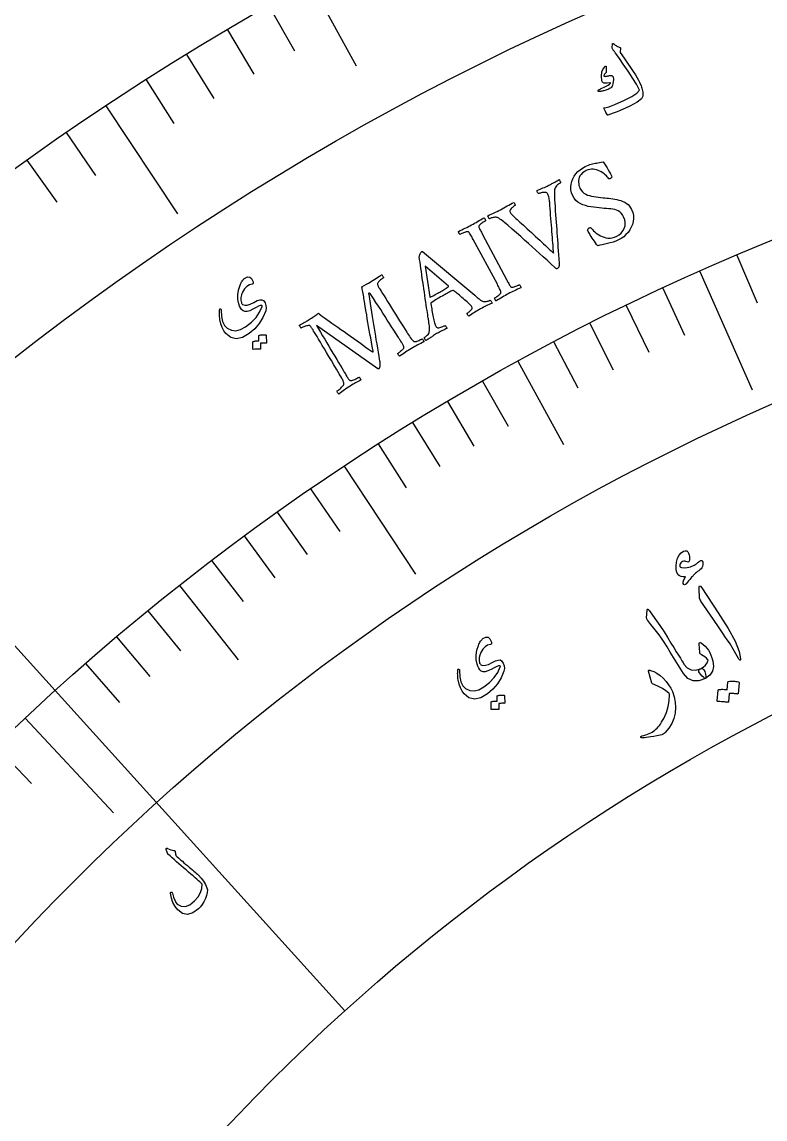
# Model space of a CAD drawing. Header units: millimetres. Extents: x -83 to 83, y -82 to 91.
# Drawn here: x -38.11 to -21.08, y 31.48 to 56.62 of the extents above; entities that cross this region are included whole.
import ezdxf

# ---------------------------------------------------------------- set-up
doc = ezdxf.new("R2010")
doc.units = ezdxf.units.MM
for name, color, linetype in [('ENGRAVE', 7, 'Continuous'), ('ENGRAVE_FINE', 8, 'Continuous'), ('TEXT', 5, 'Continuous')]:
    doc.layers.add(name, color=color, linetype=linetype)

msp = doc.modelspace()

# ---------------------------------------------------------------- linework, layer by layer
at = {"layer": 'ENGRAVE'}
for points in [[(-31.4957, 57.5303), (-30.4498, 55.6199)], [(-36.1895, 54.6995), (-34.5507, 52.2226)], [(-22.5753, 50.9063), (-21.3713, 48.1913)], [(-26.7417, 48.8465), (-25.6958, 46.9361)], [(-43.9968, 48.6416), (-37.3558, 41.2994)], [(-30.7269, 46.443), (-29.0882, 43.9661)], [(-34.5032, 43.7107), (-33.1538, 42.0011)], [(-37.3558, 41.2994), (-30.7147, 33.9573)], [(-38.0438, 40.6666), (-36.0148, 38.4977)]]:
    msp.add_lwpolyline(points, dxfattribs=at)
for radius in [80.85, 80.85, 78.6844, 74.6625, 74.6625, 71.4862, 65.5875, 65.5875, 62.1225, 55.6875, 55.6875, 52.2225, 45.7875, 45.7875]:
    msp.add_circle((0, 0), radius, dxfattribs=at)
at = {"layer": 'ENGRAVE_FINE'}
for points in [[(-32.4526, 56.996), (-31.8648, 55.9637)], [(-33.4007, 56.4457), (-32.7957, 55.4233)], [(-34.3397, 55.8794), (-33.7177, 54.8672)], [(-35.2694, 55.2973), (-34.6306, 54.2957)], [(-37.0997, 54.0863), (-36.4278, 53.1066)], [(-37.9999, 53.4577), (-37.3116, 52.4894)], [(-21.7229, 51.2759), (-21.2594, 50.182)], [(-23.4217, 50.5225), (-22.922, 49.4447)], [(-24.2618, 50.1245), (-23.7442, 49.0552)], [(-25.0953, 49.7124), (-24.5599, 48.6519)], [(-25.922, 49.2864), (-25.369, 48.235)], [(-27.5541, 48.3929), (-26.9663, 47.3605)], [(-28.3591, 47.9256), (-27.7541, 46.9032)], [(-29.1564, 47.4448), (-28.5344, 46.4326)], [(-29.9457, 46.9505), (-29.3069, 45.9489)], [(-31.4998, 45.9223), (-30.8278, 44.9427)], [(-32.2641, 45.3886), (-31.5758, 44.4203)], [(-33.0195, 44.842), (-32.3151, 43.8854)], [(-33.766, 44.2827), (-33.0457, 43.338)], [(-35.2311, 43.1262), (-34.4795, 42.2062)], [(-35.9492, 42.5294), (-35.1823, 41.6221)], [(-36.6575, 41.9204), (-35.8755, 41.0261)], [(-38.7213, 40.022), (-37.8952, 39.1682)]]:
    msp.add_lwpolyline(points, dxfattribs=at)
at = {"layer": 'TEXT'}
for points in [[(-24.5476, 56.1188), (-24.5298, 56.1048), (-24.512, 56.0919), (-24.4942, 56.0802), (-24.4764, 56.0696), (-24.4585, 56.0602), (-24.4403, 56.0521), (-24.4219, 56.0452), (-24.4033, 56.0395), (-24.3953, 56.0352), (-24.3903, 56.0284), (-24.3882, 56.019), (-24.3892, 56.007), (-24.3981, 55.9422), (-24.3987, 55.9353), (-24.3988, 55.9297), (-24.3984, 55.9253), (-24.3976, 55.9221), (-24.3088, 55.796), (-24.2296, 55.6816), (-24.1599, 55.5789), (-24.0998, 55.4879), (-24.0493, 55.4087), (-24.0087, 55.3414), (-23.9777, 55.286), (-23.9566, 55.2424), (-23.9202, 55.1587), (-23.9102, 55.1315), (-23.9014, 55.1036), (-23.8939, 55.0751), (-23.8876, 55.0459), (-23.8826, 55.016), (-23.879, 54.9854), (-23.8769, 54.954), (-23.8762, 54.9219), (-23.9098, 54.8591), (-24.0105, 54.7825), (-24.1782, 54.6915), (-24.4126, 54.5856), (-24.4871, 54.5553), (-24.5568, 54.5291), (-24.6217, 54.5069), (-24.6819, 54.4889), (-24.6881, 54.4888), (-24.6933, 54.4904), (-24.6975, 54.4937), (-24.7007, 54.4988), (-24.714, 54.5241), (-24.7259, 54.5472), (-24.7365, 54.5681), (-24.7457, 54.5868), (-24.7536, 54.6035), (-24.7603, 54.6185), (-24.7658, 54.6317), (-24.7702, 54.6432), (-24.7723, 54.6498), (-24.7717, 54.6543), (-24.7683, 54.6567), (-24.7622, 54.657), (-24.7172, 54.663), (-24.6622, 54.6772), (-24.5972, 54.6997), (-24.5222, 54.7304), (-24.3011, 54.8291), (-24.1325, 54.9161), (-24.0165, 54.992), (-23.9532, 55.057), (-23.9759, 55.109), (-24.0276, 55.1988), (-24.1083, 55.3266), (-24.2182, 55.4922), (-24.3299, 55.6573), (-24.4151, 55.7818), (-24.4736, 55.8658), (-24.5055, 55.9095), (-24.5147, 55.9212), (-24.5232, 55.9322), (-24.5312, 55.9424), (-24.5386, 55.9519), (-24.5453, 55.9605), (-24.5514, 55.9682), (-24.5568, 55.9748), (-24.5615, 55.9805), (-24.5707, 55.9934), (-24.5771, 56.0067), (-24.5806, 56.0206), (-24.5812, 56.0349), (-24.5766, 56.1142), (-24.5758, 56.1198), (-24.5742, 56.124), (-24.5716, 56.1267), (-24.5682, 56.1281), (-24.5631, 56.1277), (-24.5579, 56.126), (-24.5528, 56.123), (-24.5476, 56.1188)], [(-24.739, 55.6109), (-24.7356, 55.6119), (-24.7322, 55.6118), (-24.7289, 55.6108), (-24.7256, 55.6087), (-24.7238, 55.6063), (-24.7223, 55.6035), (-24.7211, 55.6003), (-24.7203, 55.5967), (-24.7163, 55.4905), (-24.7166, 55.4793), (-24.7181, 55.4703), (-24.7208, 55.4632), (-24.7246, 55.4582), (-24.7435, 55.4425), (-24.7583, 55.4264), (-24.769, 55.4097), (-24.7756, 55.3926), (-24.7752, 55.3854), (-24.769, 55.3802), (-24.7571, 55.3771), (-24.7394, 55.3761), (-24.7284, 55.3771), (-24.7171, 55.3784), (-24.7055, 55.3801), (-24.6938, 55.3822), (-24.6817, 55.3846), (-24.6692, 55.3875), (-24.6562, 55.3909), (-24.6428, 55.3947), (-24.5913, 55.3961), (-24.561, 55.3653), (-24.5518, 55.3025), (-24.5637, 55.2076), (-24.5724, 55.1771), (-24.5828, 55.1517), (-24.595, 55.1314), (-24.6089, 55.1161), (-24.6262, 55.1037), (-24.6517, 55.0904), (-24.6855, 55.0761), (-24.7276, 55.0609), (-24.7493, 55.0536), (-24.7702, 55.0474), (-24.7903, 55.0423), (-24.8097, 55.0383), (-24.8281, 55.0351), (-24.8455, 55.0324), (-24.8618, 55.0301), (-24.877, 55.0283), (-24.8873, 55.0292), (-24.8955, 55.0317), (-24.9017, 55.036), (-24.9058, 55.0419), (-24.9077, 55.0491), (-24.9067, 55.0553), (-24.9026, 55.0606), (-24.8956, 55.0649), (-24.8726, 55.0772), (-24.8462, 55.0908), (-24.8165, 55.1056), (-24.7836, 55.1216), (-24.722, 55.1513), (-24.675, 55.1769), (-24.6425, 55.1982), (-24.6245, 55.2152), (-24.6226, 55.2185), (-24.6223, 55.2218), (-24.6235, 55.2252), (-24.6264, 55.2287), (-24.629, 55.2305), (-24.6327, 55.2315), (-24.6377, 55.2317), (-24.6439, 55.2311), (-24.6988, 55.2208), (-24.7222, 55.2175), (-24.7434, 55.2172), (-24.7623, 55.2199), (-24.779, 55.2257), (-24.7948, 55.2342), (-24.8067, 55.245), (-24.8147, 55.2579), (-24.8188, 55.2732), (-24.8306, 55.3833), (-24.8213, 55.4762), (-24.7907, 55.5521), (-24.739, 55.6109)], [(-25.1995, 53.308), (-25.1609, 53.3256), (-25.1252, 53.3404), (-25.0923, 53.3525), (-25.0623, 53.3619), (-25.0333, 53.3696), (-25.0037, 53.3766), (-24.9734, 53.383), (-24.9424, 53.3887), (-24.9092, 53.3946), (-24.8723, 53.4014), (-24.8317, 53.4091), (-24.7874, 53.4177), (-24.7575, 53.3726), (-24.7281, 53.3263), (-24.6991, 53.2788), (-24.6706, 53.2301), (-24.6442, 53.1839), (-24.6216, 53.1439), (-24.6029, 53.1099), (-24.5879, 53.0821), (-24.5853, 53.0761), (-24.586, 53.0695), (-24.5899, 53.0624), (-24.5971, 53.0547), (-24.6056, 53.0474), (-24.6136, 53.0413), (-24.6209, 53.0365), (-24.6276, 53.0329), (-24.6364, 53.0296), (-24.6448, 53.028), (-24.6529, 53.0281), (-24.6606, 53.0299), (-24.6755, 53.0519), (-24.6938, 53.0745), (-24.7157, 53.0979), (-24.741, 53.1219), (-24.7691, 53.1455), (-24.7993, 53.1672), (-24.8316, 53.1872), (-24.8661, 53.2054), (-24.9023, 53.221), (-24.9396, 53.2331), (-24.9781, 53.2418), (-25.0178, 53.247), (-25.0579, 53.2477), (-25.0981, 53.2427), (-25.1382, 53.2322), (-25.1782, 53.2161), (-25.2257, 53.1903), (-25.2652, 53.1617), (-25.2967, 53.1303), (-25.3201, 53.0961), (-25.3367, 53.0603), (-25.348, 53.024), (-25.3538, 52.9871), (-25.3543, 52.9497), (-25.3505, 52.913), (-25.3436, 52.8781), (-25.3337, 52.8451), (-25.3207, 52.814), (-25.2949, 52.7684), (-25.2644, 52.7302), (-25.2294, 52.6991), (-25.1899, 52.6752), (-25.1468, 52.6567), (-25.1011, 52.6418), (-25.0528, 52.6303), (-25.0019, 52.6224), (-24.9496, 52.6161), (-24.897, 52.6095), (-24.8442, 52.6027), (-24.791, 52.5955), (-24.7505, 52.5908), (-24.7079, 52.5859), (-24.6634, 52.5808), (-24.6168, 52.5755), (-24.5692, 52.5692), (-24.5217, 52.5613), (-24.4743, 52.5518), (-24.4269, 52.5407), (-24.3807, 52.527), (-24.3367, 52.5098), (-24.295, 52.489), (-24.2556, 52.4646), (-24.2194, 52.436), (-24.1876, 52.4025), (-24.1601, 52.3641), (-24.1369, 52.3209), (-24.1114, 52.2535), (-24.0971, 52.1857), (-24.094, 52.1176), (-24.1019, 52.0492), (-24.1192, 51.9823), (-24.1445, 51.9185), (-24.1777, 51.858), (-24.2188, 51.8007), (-24.2663, 51.748), (-24.3188, 51.7017), (-24.3764, 51.6615), (-24.4389, 51.6276), (-24.5004, 51.6006), (-24.5625, 51.5775), (-24.6251, 51.5582), (-24.6883, 51.5429), (-24.75, 51.5296), (-24.8081, 51.5164), (-24.8626, 51.5033), (-24.9136, 51.4903), (-24.9388, 51.5239), (-24.9641, 51.559), (-24.9896, 51.5955), (-25.0153, 51.6335), (-25.0401, 51.6712), (-25.0631, 51.7066), (-25.0842, 51.7399), (-25.1035, 51.7709), (-25.1201, 51.798), (-25.1329, 51.8195), (-25.1421, 51.8354), (-25.1476, 51.8458), (-25.144, 51.855), (-25.1397, 51.8639), (-25.1348, 51.8727), (-25.1291, 51.8812), (-25.1227, 51.889), (-25.1156, 51.8958), (-25.1078, 51.9016), (-25.0994, 51.9064), (-25.0885, 51.9099), (-25.0784, 51.9095), (-25.0692, 51.9053), (-25.0608, 51.8971), (-25.0467, 51.8802), (-25.029, 51.8609), (-25.0076, 51.8393), (-24.9826, 51.8154), (-24.9543, 51.7907), (-24.923, 51.767), (-24.8886, 51.7441), (-24.8512, 51.722), (-24.8112, 51.7026), (-24.7691, 51.6874), (-24.7248, 51.6766), (-24.6784, 51.67), (-24.63, 51.6694), (-24.5797, 51.6764), (-24.5275, 51.6911), (-24.4733, 51.7134), (-24.4186, 51.7453), (-24.3724, 51.7853), (-24.3345, 51.8335), (-24.305, 51.8899), (-24.287, 51.9518), (-24.2837, 52.0167), (-24.2952, 52.0845), (-24.3215, 52.1552), (-24.3473, 52.2029), (-24.3763, 52.2422), (-24.4085, 52.273), (-24.4439, 52.2954), (-24.4823, 52.3118), (-24.5233, 52.3246), (-24.5669, 52.3338), (-24.6131, 52.3395), (-24.6615, 52.3434), (-24.7116, 52.3472), (-24.7635, 52.3509), (-24.8171, 52.3544), (-24.8779, 52.3605), (-24.9403, 52.3675), (-25.0041, 52.3754), (-25.0695, 52.3843), (-25.1344, 52.3962), (-25.1967, 52.4128), (-25.2566, 52.4343), (-25.3141, 52.4606), (-25.367, 52.4934), (-25.4133, 52.5344), (-25.453, 52.5837), (-25.4862, 52.6412), (-25.5124, 52.7066), (-25.5278, 52.772), (-25.5323, 52.8374), (-25.5259, 52.9029), (-25.51, 52.9669), (-25.4861, 53.0279), (-25.4542, 53.0859), (-25.4142, 53.141), (-25.3678, 53.1916), (-25.3165, 53.2363), (-25.2604, 53.2751), (-25.1995, 53.308)], [(-27.1425, 52.3203), (-27.1024, 52.3414), (-27.0631, 52.3626), (-27.0247, 52.3839), (-26.9871, 52.4053), (-26.9501, 52.4266), (-26.9133, 52.4476), (-26.8767, 52.4682), (-26.8404, 52.4885), (-26.8351, 52.4834), (-26.8294, 52.4756), (-26.8233, 52.4651), (-26.8168, 52.4519), (-26.8114, 52.4387), (-26.8084, 52.4283), (-26.8079, 52.4208), (-26.8098, 52.4162), (-26.8164, 52.4124), (-26.8258, 52.4061), (-26.8383, 52.3972), (-26.8536, 52.3859), (-26.8699, 52.3729), (-26.885, 52.3589), (-26.899, 52.3438), (-26.9119, 52.3278), (-26.9215, 52.3111), (-26.9259, 52.2942), (-26.9249, 52.2771), (-26.9186, 52.2599), (-26.9028, 52.2362), (-26.8759, 52.2049), (-26.8378, 52.1659), (-26.7887, 52.1193), (-26.7625, 52.0953), (-26.7323, 52.0678), (-26.6981, 52.0365), (-26.6598, 52.0017), (-26.6186, 51.9641), (-26.5754, 51.9245), (-26.5302, 51.8829), (-26.4831, 51.8394), (-26.435, 51.795), (-26.3868, 51.7506), (-26.3384, 51.7062), (-26.2899, 51.6619), (-26.2424, 51.6185), (-26.197, 51.5767), (-26.1537, 51.5366), (-26.1124, 51.4982), (-26.0741, 51.4623), (-26.0394, 51.4299), (-26.0085, 51.4008), (-25.9812, 51.3752), (-25.9587, 51.354), (-25.9419, 51.3383), (-25.9308, 51.3281), (-25.9254, 51.3235), (-25.9258, 51.334), (-25.927, 51.3529), (-25.9289, 51.3802), (-25.9315, 51.4159), (-25.9347, 51.4586), (-25.9385, 51.5067), (-25.9428, 51.5601), (-25.9477, 51.619), (-25.9529, 51.6821), (-25.9582, 51.7485), (-25.9638, 51.8181), (-25.9695, 51.8909), (-25.9753, 51.9656), (-25.9811, 52.0409), (-25.987, 52.1168), (-25.9928, 52.1932), (-25.9986, 52.2687), (-26.0041, 52.3421), (-26.0094, 52.4131), (-26.0145, 52.4819), (-26.0167, 52.5078), (-26.0197, 52.5339), (-26.0237, 52.5604), (-26.0286, 52.5872), (-26.0344, 52.6128), (-26.0408, 52.6358), (-26.0478, 52.656), (-26.0555, 52.6737), (-26.067, 52.6914), (-26.0815, 52.7045), (-26.0991, 52.7129), (-26.1198, 52.7167), (-26.1419, 52.7172), (-26.1639, 52.7159), (-26.1858, 52.7126), (-26.2075, 52.7075), (-26.2274, 52.7017), (-26.2438, 52.6964), (-26.2567, 52.6917), (-26.2661, 52.6876), (-26.2726, 52.6894), (-26.2793, 52.6947), (-26.2861, 52.7037), (-26.2932, 52.7163), (-26.2991, 52.7298), (-26.3026, 52.7416), (-26.3037, 52.7517), (-26.3023, 52.7602), (-26.2676, 52.7758), (-26.2338, 52.7908), (-26.2008, 52.8051), (-26.1687, 52.8187), (-26.1367, 52.8325), (-26.104, 52.8473), (-26.0705, 52.8629), (-26.0363, 52.8795), (-26.0084, 52.8933), (-25.9836, 52.9058), (-25.9619, 52.9169), (-25.9433, 52.9267), (-25.9264, 52.9359), (-25.9098, 52.9451), (-25.8934, 52.9544), (-25.8772, 52.9637), (-25.8601, 52.9736), (-25.8412, 52.9844), (-25.8203, 52.9962), (-25.7975, 53.0088), (-25.7923, 53.0036), (-25.7869, 52.9953), (-25.7813, 52.9841), (-25.7753, 52.9699), (-25.7704, 52.956), (-25.7675, 52.9457), (-25.7669, 52.939), (-25.7684, 52.936), (-25.7782, 52.9302), (-25.7922, 52.9205), (-25.8104, 52.9068), (-25.8327, 52.889), (-25.8551, 52.8684), (-25.8732, 52.8459), (-25.887, 52.8217), (-25.8965, 52.7956), (-25.9012, 52.7738), (-25.9044, 52.7446), (-25.9063, 52.7082), (-25.9067, 52.6645), (-25.906, 52.6179), (-25.9045, 52.5725), (-25.9023, 52.5285), (-25.8994, 52.4859), (-25.8924, 52.3871), (-25.8855, 52.2925), (-25.8788, 52.202), (-25.8724, 52.1158), (-25.8661, 52.0323), (-25.8601, 51.9502), (-25.8542, 51.8696), (-25.8487, 51.7904), (-25.8431, 51.7112), (-25.8373, 51.6306), (-25.8312, 51.5484), (-25.8249, 51.4649), (-25.8185, 51.3782), (-25.8119, 51.2869), (-25.8052, 51.1909), (-25.7983, 51.0903), (-25.7974, 51.0634), (-25.7989, 51.0399), (-25.8027, 51.02), (-25.8088, 51.0036), (-25.8168, 50.99), (-25.826, 50.9785), (-25.8365, 50.969), (-25.8482, 50.9617), (-25.8522, 50.9609), (-25.857, 50.9623), (-25.8625, 50.9659), (-25.8687, 50.9717), (-25.875, 50.978), (-25.8808, 50.9832), (-25.886, 50.9873), (-25.8906, 50.9903), (-25.9849, 51.0765), (-26.0761, 51.1597), (-26.1642, 51.2399), (-26.2493, 51.3172), (-26.3331, 51.3933), (-26.4179, 51.4698), (-26.5034, 51.5469), (-26.5898, 51.6246), (-26.6791, 51.7043), (-26.7735, 51.7876), (-26.8729, 51.8746), (-26.9775, 51.9652), (-27.0094, 51.9931), (-27.0403, 52.0191), (-27.07, 52.0434), (-27.0987, 52.0659), (-27.1268, 52.0867), (-27.1551, 52.1058), (-27.1836, 52.1233), (-27.2122, 52.1391), (-27.2247, 52.1446), (-27.2393, 52.1478), (-27.2559, 52.1488), (-27.2745, 52.1475), (-27.2939, 52.1447), (-27.3126, 52.141), (-27.3306, 52.1365), (-27.348, 52.1311), (-27.3639, 52.1255), (-27.3775, 52.1204), (-27.3886, 52.1157), (-27.3974, 52.1115), (-27.3996, 52.113), (-27.4036, 52.1189), (-27.4096, 52.1291), (-27.4174, 52.1436), (-27.425, 52.1584), (-27.4303, 52.1696), (-27.4332, 52.177), (-27.4338, 52.1808), (-27.3919, 52.2011), (-27.3536, 52.2193), (-27.3188, 52.2354), (-27.2876, 52.2495), (-27.2564, 52.2637), (-27.2219, 52.2802), (-27.1839, 52.2991), (-27.1425, 52.3203)], [(-27.807, 51.9701), (-27.7709, 51.9898), (-27.7354, 52.0096), (-27.7007, 52.0296), (-27.6666, 52.0498), (-27.6325, 52.0702), (-27.5975, 52.0908), (-27.5616, 52.1117), (-27.5248, 52.1328), (-27.5173, 52.1293), (-27.5103, 52.1231), (-27.5038, 52.1143), (-27.4977, 52.1029), (-27.4926, 52.0909), (-27.4894, 52.0804), (-27.4879, 52.0713), (-27.4882, 52.0636), (-27.4972, 52.0586), (-27.5092, 52.0514), (-27.524, 52.0421), (-27.5417, 52.0306), (-27.5605, 52.018), (-27.5784, 52.0053), (-27.5954, 51.9924), (-27.6115, 51.9794), (-27.625, 51.9669), (-27.6342, 51.9554), (-27.6392, 51.9451), (-27.6399, 51.9358), (-27.6363, 51.9207), (-27.6308, 51.9042), (-27.6236, 51.8863), (-27.6146, 51.867), (-27.6044, 51.8465), (-27.5935, 51.8252), (-27.582, 51.803), (-27.5699, 51.78), (-27.5679, 51.7763), (-27.5659, 51.7726), (-27.564, 51.7689), (-27.562, 51.7652), (-27.56, 51.7615), (-27.5581, 51.7578), (-27.5561, 51.7541), (-27.5541, 51.7504), (-27.0065, 50.7218), (-27.0045, 50.7181), (-27.0026, 50.7144), (-27.0006, 50.7107), (-26.9986, 50.707), (-26.9966, 50.7033), (-26.9947, 50.6996), (-26.9927, 50.6959), (-26.9907, 50.6922), (-26.9785, 50.6694), (-26.9666, 50.6477), (-26.9552, 50.6272), (-26.9442, 50.6078), (-26.9335, 50.5901), (-26.9229, 50.5744), (-26.9124, 50.5609), (-26.9021, 50.5495), (-26.8947, 50.5457), (-26.8837, 50.5443), (-26.8692, 50.545), (-26.8511, 50.5481), (-26.8313, 50.5528), (-26.8112, 50.5586), (-26.7909, 50.5655), (-26.7704, 50.5735), (-26.7515, 50.5814), (-26.7359, 50.5882), (-26.7236, 50.5938), (-26.7146, 50.5983), (-26.7082, 50.5942), (-26.7016, 50.5878), (-26.6947, 50.5791), (-26.6877, 50.5682), (-26.6818, 50.5568), (-26.6782, 50.5464), (-26.6769, 50.5372), (-26.678, 50.5291), (-26.7156, 50.5123), (-26.7524, 50.4957), (-26.7883, 50.4793), (-26.8233, 50.4632), (-26.858, 50.4468), (-26.8929, 50.4297), (-26.928, 50.4119), (-26.9633, 50.3933), (-26.9975, 50.3747), (-27.0318, 50.3554), (-27.0661, 50.3355), (-27.1004, 50.3149), (-27.1349, 50.2939), (-27.1696, 50.2725), (-27.2044, 50.2507), (-27.2395, 50.2286), (-27.2468, 50.2322), (-27.2538, 50.2384), (-27.2604, 50.2471), (-27.2667, 50.2584), (-27.2718, 50.2703), (-27.2753, 50.2808), (-27.2769, 50.2898), (-27.2768, 50.2974), (-27.2681, 50.3024), (-27.2566, 50.3096), (-27.2423, 50.3188), (-27.2252, 50.3302), (-27.2071, 50.3428), (-27.1899, 50.356), (-27.1735, 50.3697), (-27.158, 50.3839), (-27.1451, 50.3974), (-27.1365, 50.409), (-27.1322, 50.4186), (-27.1321, 50.4264), (-27.1363, 50.4446), (-27.1427, 50.4643), (-27.1513, 50.4857), (-27.1621, 50.5086), (-27.1744, 50.5327), (-27.1874, 50.5577), (-27.2009, 50.5835), (-27.2152, 50.6102), (-27.767, 51.6364), (-27.7815, 51.6631), (-27.7956, 51.6889), (-27.8096, 51.7138), (-27.8232, 51.7379), (-27.8367, 51.7601), (-27.85, 51.7794), (-27.8632, 51.7958), (-27.8762, 51.8094), (-27.8833, 51.8145), (-27.8941, 51.8164), (-27.9087, 51.8151), (-27.927, 51.8105), (-27.9473, 51.8041), (-27.9679, 51.7969), (-27.9886, 51.7889), (-28.0096, 51.7803), (-28.0289, 51.7719), (-28.0449, 51.7647), (-28.0575, 51.7588), (-28.0668, 51.7541), (-28.0733, 51.7581), (-28.08, 51.7643), (-28.087, 51.7729), (-28.0942, 51.7837), (-28.1003, 51.7951), (-28.1039, 51.8054), (-28.1052, 51.8147), (-28.1041, 51.8228), (-28.0658, 51.8419), (-28.0278, 51.8605), (-27.99, 51.8789), (-27.9525, 51.8968), (-27.9153, 51.9148), (-27.8787, 51.9329), (-27.8426, 51.9514), (-27.807, 51.9701)], [(-28.7939, 49.8032), (-28.7946, 49.8077), (-28.7967, 49.8213), (-28.8003, 49.844), (-28.8052, 49.8757), (-28.8114, 49.9152), (-28.8186, 49.9611), (-28.8269, 50.0135), (-28.8363, 50.0723), (-28.8463, 50.1362), (-28.8565, 50.2037), (-28.867, 50.275), (-28.8777, 50.3499), (-28.8886, 50.4271), (-28.8998, 50.5054), (-28.9114, 50.5847), (-28.9232, 50.6651), (-28.935, 50.7451), (-28.9464, 50.8236), (-28.9574, 50.9004), (-28.968, 50.9756), (-28.9781, 51.0478), (-28.9874, 51.1156), (-28.996, 51.179), (-29.0039, 51.238), (-29.0031, 51.2517), (-28.9997, 51.2676), (-28.9938, 51.2858), (-28.9852, 51.3063), (-28.9754, 51.3259), (-28.9659, 51.3413), (-28.9568, 51.3525), (-28.9479, 51.3595), (-28.9456, 51.3607), (-28.9437, 51.3614), (-28.9421, 51.3618), (-28.941, 51.3617), (-28.9397, 51.3615), (-28.938, 51.3615), (-28.9356, 51.3615), (-28.9327, 51.3616), (-27.7325, 50.3605), (-27.6739, 50.3106), (-27.6298, 50.2734), (-27.6003, 50.249), (-27.5854, 50.2373), (-27.5707, 50.2284), (-27.5536, 50.222), (-27.5342, 50.2181), (-27.5124, 50.2167), (-27.4898, 50.2173), (-27.4679, 50.2192), (-27.4468, 50.2225), (-27.4264, 50.2272), (-27.4083, 50.2322), (-27.394, 50.2365), (-27.3834, 50.2401), (-27.3767, 50.2431), (-27.3688, 50.2384), (-27.3615, 50.2311), (-27.3548, 50.2214), (-27.3487, 50.2091), (-27.3436, 50.1968), (-27.3399, 50.1872), (-27.3376, 50.1802), (-27.3368, 50.1758), (-27.3724, 50.1594), (-27.4062, 50.1439), (-27.438, 50.1292), (-27.4678, 50.1153), (-27.498, 50.1008), (-27.5307, 50.0844), (-27.5658, 50.066), (-27.6033, 50.0456), (-27.6427, 50.0236), (-27.6783, 50.003), (-27.7101, 49.9838), (-27.7382, 49.9662), (-27.7661, 49.9482), (-27.7974, 49.928), (-27.8321, 49.9058), (-27.8701, 49.8815), (-27.8775, 49.885), (-27.8846, 49.891), (-27.8913, 49.8997), (-27.8977, 49.9109), (-27.9029, 49.9228), (-27.9059, 49.9335), (-27.907, 49.9429), (-27.9059, 49.9511), (-27.8938, 49.9586), (-27.8792, 49.9688), (-27.8623, 49.9818), (-27.8428, 49.9975), (-27.8242, 50.014), (-27.8097, 50.0292), (-27.7992, 50.0431), (-27.7927, 50.0558), (-27.7917, 50.0639), (-27.7929, 50.0732), (-27.7963, 50.0837), (-27.802, 50.0953), (-27.8101, 50.1077), (-27.8224, 50.1228), (-27.8387, 50.1406), (-27.8592, 50.1611), (-27.8826, 50.1835), (-27.9081, 50.207), (-27.9356, 50.2316), (-27.9651, 50.2572), (-27.9955, 50.2832), (-28.0257, 50.3087), (-28.0556, 50.3337), (-28.0853, 50.3582), (-28.1136, 50.3815), (-28.1392, 50.4025), (-28.1623, 50.4214), (-28.1828, 50.4382), (-28.1996, 50.4519), (-28.2116, 50.4617), (-28.2188, 50.4676), (-28.2212, 50.4696), (-28.2217, 50.4697), (-28.2231, 50.4701), (-28.2255, 50.4708), (-28.2288, 50.4717), (-28.2324, 50.4725), (-28.2357, 50.4726), (-28.2387, 50.4722), (-28.2413, 50.4711), (-28.2613, 50.4613), (-28.2833, 50.45), (-28.3072, 50.4372), (-28.3331, 50.4228), (-28.3595, 50.408), (-28.385, 50.3936), (-28.4096, 50.3798), (-28.4332, 50.3665), (-28.4393, 50.363), (-28.4454, 50.3596), (-28.4515, 50.3561), (-28.4576, 50.3527), (-28.4636, 50.3493), (-28.4692, 50.3461), (-28.4746, 50.3431), (-28.4796, 50.3403), (-28.5148, 50.3202), (-28.5471, 50.3016), (-28.5766, 50.2844), (-28.6032, 50.2685), (-28.6302, 50.2521), (-28.6605, 50.2331), (-28.6941, 50.2115), (-28.7312, 50.1874), (-28.7324, 50.1864), (-28.7337, 50.1848), (-28.735, 50.1825), (-28.7364, 50.1796), (-28.7376, 50.1768), (-28.7385, 50.1748), (-28.739, 50.1736), (-28.7392, 50.1732), (-28.7386, 50.1695), (-28.7368, 50.1585), (-28.7338, 50.14), (-28.7296, 50.1143), (-28.7246, 50.0834), (-28.7192, 50.0498), (-28.7134, 50.0133), (-28.7072, 49.9741), (-28.7007, 49.9342), (-28.694, 49.8958), (-28.6872, 49.859), (-28.6802, 49.8236), (-28.6734, 49.7889), (-28.6659, 49.7577), (-28.6579, 49.73), (-28.6494, 49.7059), (-28.6407, 49.6849), (-28.6326, 49.6664), (-28.6249, 49.6505), (-28.6177, 49.6371), (-28.6081, 49.6258), (-28.5946, 49.6186), (-28.5772, 49.6154), (-28.556, 49.6162), (-28.5331, 49.6198), (-28.5107, 49.625), (-28.4887, 49.6316), (-28.4672, 49.6398), (-28.448, 49.648), (-28.433, 49.6546), (-28.422, 49.6597), (-28.4151, 49.6632), (-28.4107, 49.6608), (-28.4052, 49.6556), (-28.3985, 49.6477), (-28.3906, 49.637), (-28.383, 49.6256), (-28.3773, 49.6152), (-28.3735, 49.6061), (-28.3715, 49.5981), (-28.3942, 49.5867), (-28.4152, 49.5762), (-28.4346, 49.5667), (-28.4523, 49.5582), (-28.4692, 49.5501), (-28.4861, 49.542), (-28.503, 49.5339), (-28.5199, 49.5257), (-28.538, 49.5167), (-28.5585, 49.5059), (-28.5813, 49.4934), (-28.6065, 49.479), (-28.6317, 49.4642), (-28.6547, 49.4503), (-28.6753, 49.4373), (-28.6937, 49.4252), (-28.711, 49.4136), (-28.7282, 49.402), (-28.7455, 49.3903), (-28.7627, 49.3786), (-28.7812, 49.3663), (-28.802, 49.3525), (-28.8252, 49.3374), (-28.8508, 49.3208), (-28.855, 49.3232), (-28.8602, 49.3286), (-28.8663, 49.3369), (-28.8732, 49.3481), (-28.8798, 49.3601), (-28.8849, 49.3708), (-28.8884, 49.3802), (-28.8903, 49.3883), (-28.8781, 49.3964), (-28.8629, 49.408), (-28.8447, 49.4231), (-28.8236, 49.4418), (-28.8037, 49.4618), (-28.789, 49.481), (-28.7797, 49.4992), (-28.7757, 49.5166), (-28.7721, 49.5503), (-28.7706, 49.5846), (-28.7712, 49.6194), (-28.774, 49.6549), (-28.7781, 49.6909), (-28.7828, 49.7277), (-28.7881, 49.7651), (-28.7939, 49.8032)], [(-31.5029, 49.8166), (-31.4738, 49.8353), (-31.4467, 49.8533), (-31.4217, 49.8706), (-31.3988, 49.8872), (-31.3774, 49.9031), (-31.3568, 49.9182), (-31.3369, 49.9326), (-31.3179, 49.9463), (-31.293, 49.9263), (-31.261, 49.902), (-31.222, 49.8734), (-31.176, 49.8407), (-31.1242, 49.8041), (-31.068, 49.7644), (-31.0073, 49.7215), (-30.9421, 49.6753), (-30.8737, 49.6269), (-30.8031, 49.5771), (-30.7303, 49.526), (-30.6553, 49.4736), (-30.5795, 49.4204), (-30.5041, 49.3671), (-30.4293, 49.3137), (-30.3548, 49.2601), (-30.2821, 49.2074), (-30.2121, 49.1564), (-30.145, 49.1072), (-30.0806, 49.0597), (-30.0779, 49.0585), (-30.0749, 49.0583), (-30.0717, 49.059), (-30.0682, 49.0607), (-30.0653, 49.0633), (-30.0637, 49.0668), (-30.0635, 49.071), (-30.0645, 49.0761), (-30.0836, 49.1827), (-30.1016, 49.2839), (-30.1187, 49.3798), (-30.1349, 49.4703), (-30.1504, 49.5581), (-30.1657, 49.6461), (-30.1808, 49.7342), (-30.1957, 49.8224), (-30.2108, 49.913), (-30.2267, 50.0082), (-30.2434, 50.108), (-30.2609, 50.2124), (-30.2668, 50.2472), (-30.273, 50.2834), (-30.2796, 50.321), (-30.2867, 50.3599), (-30.2937, 50.3983), (-30.3004, 50.434), (-30.3068, 50.467), (-30.3128, 50.4975), (-30.3179, 50.5229), (-30.3215, 50.5411), (-30.3237, 50.552), (-30.3244, 50.5557), (-30.2675, 50.5855), (-30.2164, 50.613), (-30.171, 50.6382), (-30.1313, 50.6613), (-30.0984, 50.681), (-30.0638, 50.7021), (-30.0273, 50.7248), (-29.989, 50.7489), (-29.9519, 50.7724), (-29.9193, 50.7932), (-29.8912, 50.8114), (-29.8675, 50.8269), (-29.8639, 50.8236), (-29.8583, 50.8169), (-29.8508, 50.807), (-29.8414, 50.7937), (-29.8322, 50.7806), (-29.8257, 50.7713), (-29.8218, 50.7657), (-29.8205, 50.7638), (-29.8302, 50.7577), (-29.8422, 50.7494), (-29.8565, 50.739), (-29.873, 50.7264), (-29.8902, 50.7126), (-29.9066, 50.6985), (-29.9222, 50.6841), (-29.9369, 50.6693), (-29.9495, 50.6551), (-29.9585, 50.6427), (-29.964, 50.632), (-29.9659, 50.6229), (-29.9639, 50.6119), (-29.9606, 50.6001), (-29.956, 50.5874), (-29.95, 50.5738), (-29.9435, 50.5603), (-29.9369, 50.5475), (-29.9304, 50.5355), (-29.924, 50.5243), (-29.9027, 50.4911), (-29.8767, 50.45), (-29.8461, 50.4012), (-29.8109, 50.3445), (-29.7722, 50.282), (-29.7311, 50.216), (-29.6877, 50.1462), (-29.6418, 50.0728), (-29.5949, 49.9977), (-29.5483, 49.9231), (-29.502, 49.849), (-29.4559, 49.7753), (-29.4113, 49.7038), (-29.3694, 49.6365), (-29.3301, 49.5733), (-29.2934, 49.5143), (-29.2724, 49.4819), (-29.2516, 49.4505), (-29.2311, 49.4202), (-29.2108, 49.3911), (-29.1906, 49.3641), (-29.1703, 49.3403), (-29.15, 49.3199), (-29.1296, 49.3028), (-29.1195, 49.298), (-29.1065, 49.2965), (-29.0906, 49.2981), (-29.0717, 49.3029), (-29.0514, 49.3096), (-29.0313, 49.3169), (-29.0114, 49.325), (-28.9917, 49.3337), (-28.9739, 49.342), (-28.9599, 49.3487), (-28.9496, 49.3539), (-28.9429, 49.3575), (-28.9337, 49.3511), (-28.9253, 49.3431), (-28.9178, 49.3336), (-28.9112, 49.3226), (-28.9059, 49.3119), (-28.902, 49.3034), (-28.8995, 49.297), (-28.8986, 49.2928), (-28.9343, 49.2749), (-28.9696, 49.2572), (-29.0043, 49.2395), (-29.0384, 49.2219), (-29.0728, 49.2037), (-29.1082, 49.1843), (-29.1448, 49.1636), (-29.1823, 49.1416), (-29.2213, 49.1181), (-29.2574, 49.0957), (-29.2904, 49.0745), (-29.3205, 49.0544), (-29.3505, 49.0339), (-29.383, 49.0117), (-29.418, 48.9877), (-29.4556, 48.962), (-29.459, 48.9648), (-29.4638, 48.9701), (-29.47, 48.9778), (-29.4777, 48.9878), (-29.4851, 48.9989), (-29.4906, 49.0094), (-29.4942, 49.0194), (-29.496, 49.029), (-29.4879, 49.0341), (-29.4781, 49.041), (-29.4664, 49.0495), (-29.453, 49.0597), (-29.4387, 49.071), (-29.4246, 49.0825), (-29.4106, 49.0943), (-29.3969, 49.1064), (-29.3843, 49.1181), (-29.3739, 49.1287), (-29.3656, 49.1382), (-29.3595, 49.1466), (-29.3572, 49.1552), (-29.3576, 49.1665), (-29.361, 49.1805), (-29.3672, 49.1974), (-29.3748, 49.2148), (-29.3823, 49.2307), (-29.3896, 49.245), (-29.3968, 49.2578), (-29.4054, 49.2719), (-29.4155, 49.2877), (-29.427, 49.3054), (-29.44, 49.3248), (-29.453, 49.3442), (-29.4645, 49.3618), (-29.4746, 49.3776), (-29.4832, 49.3917), (-29.536, 49.4746), (-29.5877, 49.5559), (-29.6385, 49.6355), (-29.6884, 49.7135), (-29.738, 49.7911), (-29.7881, 49.8695), (-29.8388, 49.9489), (-29.89, 50.0292), (-29.9427, 50.1114), (-29.9975, 50.1965), (-30.0544, 50.2846), (-30.1136, 50.3757), (-30.1165, 50.3799), (-30.121, 50.3852), (-30.1269, 50.3916), (-30.1343, 50.3992), (-30.1422, 50.4058), (-30.1496, 50.4095), (-30.1565, 50.4103), (-30.1629, 50.4081), (-30.1648, 50.4055), (-30.1659, 50.4006), (-30.1659, 50.3935), (-30.165, 50.384), (-30.1481, 50.2743), (-30.1316, 50.1687), (-30.1155, 50.0673), (-30.1, 49.97), (-30.0849, 49.8757), (-30.07, 49.7829), (-30.0554, 49.6919), (-30.041, 49.6025), (-30.0266, 49.5136), (-30.0119, 49.424), (-29.997, 49.3338), (-29.9817, 49.243), (-29.9658, 49.15), (-29.9492, 49.0537), (-29.9317, 48.9539), (-29.9135, 48.8508), (-29.9129, 48.8429), (-29.9124, 48.8318), (-29.9119, 48.8173), (-29.9114, 48.7996), (-29.9111, 48.7804), (-29.9113, 48.7616), (-29.9118, 48.7431), (-29.9128, 48.725), (-29.9146, 48.7086), (-29.9177, 48.6953), (-29.9221, 48.6851), (-29.9278, 48.678), (-29.9302, 48.6756), (-29.934, 48.6734), (-29.9392, 48.6717), (-29.9458, 48.6703), (-29.9476, 48.6706), (-29.9493, 48.6706), (-29.9507, 48.6703), (-29.952, 48.6697), (-31.3617, 49.6679), (-31.3149, 49.5908), (-31.2677, 49.5124), (-31.22, 49.4326), (-31.1719, 49.3514), (-31.1239, 49.2702), (-31.0764, 49.1903), (-31.0295, 49.1117), (-30.9833, 49.0343), (-30.9384, 48.9595), (-30.8959, 48.8883), (-30.8558, 48.8208), (-30.8179, 48.757), (-30.7831, 48.6981), (-30.7518, 48.6451), (-30.724, 48.5982), (-30.6999, 48.5572), (-30.6801, 48.5236), (-30.6653, 48.4985), (-30.6555, 48.4821), (-30.6507, 48.4743), (-30.6452, 48.4659), (-30.6391, 48.4572), (-30.6325, 48.4483), (-30.6252, 48.4391), (-30.6178, 48.4303), (-30.6105, 48.4224), (-30.6035, 48.4154), (-30.5965, 48.4093), (-30.586, 48.4051), (-30.5717, 48.4044), (-30.5537, 48.4073), (-30.5321, 48.4137), (-30.5087, 48.4223), (-30.4857, 48.4318), (-30.463, 48.4421), (-30.4405, 48.4531), (-30.4205, 48.4636), (-30.4048, 48.4719), (-30.3935, 48.478), (-30.3867, 48.482), (-30.3791, 48.4787), (-30.3717, 48.4725), (-30.3644, 48.4632), (-30.3573, 48.4509), (-30.3512, 48.4385), (-30.3467, 48.4287), (-30.3439, 48.4216), (-30.3428, 48.4172), (-30.377, 48.3989), (-30.4089, 48.3819), (-30.4382, 48.3662), (-30.4652, 48.3518), (-30.4924, 48.3368), (-30.5225, 48.3194), (-30.5555, 48.2994), (-30.5915, 48.277), (-30.6295, 48.2525), (-30.664, 48.2297), (-30.695, 48.2084), (-30.7225, 48.1887), (-30.7498, 48.1687), (-30.7801, 48.1465), (-30.8136, 48.1221), (-30.8502, 48.0955), (-30.8536, 48.0982), (-30.8585, 48.1034), (-30.865, 48.1109), (-30.8729, 48.1207), (-30.8807, 48.1315), (-30.8865, 48.1419), (-30.8904, 48.1518), (-30.8924, 48.1613), (-30.8839, 48.1672), (-30.8725, 48.1758), (-30.858, 48.1871), (-30.8406, 48.2012), (-30.8219, 48.2169), (-30.8037, 48.233), (-30.7861, 48.2497), (-30.769, 48.2668), (-30.7542, 48.2833), (-30.7435, 48.2979), (-30.7371, 48.3107), (-30.7348, 48.3217), (-30.735, 48.3384), (-30.7369, 48.3547), (-30.7406, 48.3705), (-30.746, 48.3858), (-30.7528, 48.4014), (-30.7608, 48.4182), (-30.7699, 48.4361), (-30.7801, 48.4551), (-30.842, 48.5601), (-30.9026, 48.6629), (-30.962, 48.7635), (-31.0203, 48.862), (-31.0766, 48.9569), (-31.1301, 49.0467), (-31.1808, 49.1316), (-31.2287, 49.2113), (-31.273, 49.2849), (-31.313, 49.3514), (-31.3486, 49.4107), (-31.3799, 49.4628), (-31.4061, 49.5063), (-31.4262, 49.5398), (-31.4404, 49.5631), (-31.4486, 49.5764), (-31.4568, 49.5892), (-31.465, 49.6016), (-31.4732, 49.6136), (-31.4813, 49.6252), (-31.4895, 49.6361), (-31.4982, 49.6459), (-31.5072, 49.6547), (-31.5166, 49.6624), (-31.5253, 49.6665), (-31.5374, 49.6678), (-31.553, 49.6663), (-31.5721, 49.6619), (-31.5929, 49.6557), (-31.6136, 49.6488), (-31.6342, 49.641), (-31.6547, 49.6325), (-31.6736, 49.624), (-31.6891, 49.6167), (-31.7013, 49.6105), (-31.7102, 49.6053), (-31.7125, 49.6066), (-31.7171, 49.6121), (-31.7239, 49.6218), (-31.7329, 49.6356), (-31.7418, 49.6497), (-31.7479, 49.6604), (-31.7515, 49.6676), (-31.7523, 49.6713), (-31.7253, 49.6869), (-31.7009, 49.7008), (-31.6792, 49.713), (-31.6602, 49.7234), (-31.6427, 49.733), (-31.6252, 49.7428), (-31.6078, 49.7527), (-31.5905, 49.7628), (-31.5721, 49.7737), (-31.5513, 49.7864), (-31.5283, 49.8007), (-31.5029, 49.8166)], [(-28.8726, 51.0233), (-28.7623, 50.3209), (-28.7621, 50.3207), (-28.7613, 50.3199), (-28.7601, 50.3186), (-28.7583, 50.3168), (-28.7564, 50.315), (-28.7547, 50.314), (-28.7532, 50.3137), (-28.7519, 50.314), (-28.7269, 50.3268), (-28.6998, 50.3409), (-28.6704, 50.3566), (-28.6388, 50.3736), (-28.6078, 50.3906), (-28.58, 50.4058), (-28.5555, 50.4194), (-28.5343, 50.4313), (-28.507, 50.4469), (-28.4812, 50.4621), (-28.4569, 50.4768), (-28.4342, 50.491), (-28.4117, 50.5053), (-28.3882, 50.5201), (-28.3635, 50.5356), (-28.3378, 50.5516), (-28.3358, 50.5532), (-28.3347, 50.5553), (-28.3345, 50.558), (-28.3351, 50.5611), (-28.3361, 50.5641), (-28.3368, 50.5662), (-28.3372, 50.5675), (-28.3373, 50.5679)], [(-32.8382, 50.6129), (-32.8999, 50.5968), (-32.9569, 50.5607), (-33.0092, 50.5044), (-33.0567, 50.4281), (-33.0801, 50.3696), (-33.0924, 50.31), (-33.0936, 50.2492), (-33.0837, 50.1874), (-33.0796, 50.1765), (-33.0732, 50.1665), (-33.0647, 50.1573), (-33.0539, 50.1491), (-33.0074, 50.132), (-32.9495, 50.1341), (-32.8804, 50.1553), (-32.7998, 50.1955), (-32.7208, 50.2358), (-32.6578, 50.2564), (-32.6108, 50.2573), (-32.5799, 50.2387), (-32.5414, 50.1825), (-32.5196, 50.1245), (-32.5145, 50.0646), (-32.526, 50.0027), (-32.5894, 49.8483), (-32.6734, 49.7098), (-32.7782, 49.5871), (-32.9039, 49.4799), (-33.0598, 49.391), (-33.2014, 49.3616), (-33.329, 49.3918), (-33.4428, 49.4819), (-33.4874, 49.5433), (-33.5246, 49.6177), (-33.5542, 49.7051), (-33.5762, 49.8054), (-33.58, 49.8348), (-33.5831, 49.8636), (-33.5854, 49.8919), (-33.5868, 49.9195), (-33.5874, 49.9468), (-33.5871, 49.9738), (-33.5859, 50.0006), (-33.5838, 50.0271), (-33.5812, 50.0392), (-33.5766, 50.0465), (-33.5699, 50.049), (-33.5611, 50.0468), (-33.5536, 50.0417), (-33.5482, 50.0352), (-33.545, 50.0273), (-33.5439, 50.0179), (-33.5387, 49.8727), (-33.5142, 49.7551), (-33.4705, 49.6649), (-33.4078, 49.6021), (-33.3115, 49.5564), (-33.2092, 49.547), (-33.1009, 49.5741), (-32.9865, 49.6375), (-32.8546, 49.7409), (-32.7479, 49.8526), (-32.6664, 49.9727), (-32.61, 50.1013), (-32.6076, 50.1107), (-32.609, 50.1176), (-32.614, 50.1221), (-32.6227, 50.1242), (-32.6502, 50.1208), (-32.6919, 50.1058), (-32.748, 50.0791), (-32.8184, 50.0409), (-32.8917, 50.0047), (-32.9539, 49.9863), (-33.0049, 49.9859), (-33.0447, 50.0034), (-33.0775, 50.0332), (-33.1048, 50.0692), (-33.1268, 50.1112), (-33.1432, 50.1593), (-33.1618, 50.263), (-33.1626, 50.3691), (-33.1456, 50.4778), (-33.1105, 50.5888), (-33.1, 50.6166), (-33.0888, 50.642), (-33.0769, 50.6651), (-33.0643, 50.6858), (-33.0511, 50.7043), (-33.0376, 50.7205), (-33.0237, 50.7344), (-33.0095, 50.746), (-32.9459, 50.7794), (-32.8922, 50.7771), (-32.8485, 50.7393), (-32.8146, 50.6659), (-32.8102, 50.6431), (-32.8126, 50.6267), (-32.8219, 50.6166), (-32.8382, 50.6129)], [(-32.6831, 49.4296), (-32.6824, 49.4328), (-32.6805, 49.4357), (-32.6773, 49.4384), (-32.6729, 49.4408), (-32.654, 49.445), (-32.6352, 49.4483), (-32.6166, 49.4508), (-32.598, 49.4523), (-32.5793, 49.4528), (-32.5605, 49.4524), (-32.5414, 49.4511), (-32.5221, 49.4487), (-32.5176, 49.4471), (-32.5143, 49.4444), (-32.5122, 49.4406), (-32.5113, 49.4357), (-32.5068, 49.2691), (-32.5078, 49.2663), (-32.5108, 49.2643), (-32.5157, 49.2633), (-32.5226, 49.2632), (-32.5278, 49.2638), (-32.5359, 49.2642), (-32.5467, 49.2642), (-32.5604, 49.2639), (-32.577, 49.2633), (-32.5967, 49.2625), (-32.6196, 49.2614), (-32.6456, 49.26), (-32.6427, 49.13), (-32.6435, 49.1254), (-32.6465, 49.1225), (-32.6516, 49.1212), (-32.6589, 49.1215), (-32.6653, 49.1217), (-32.6751, 49.1219), (-32.6885, 49.122), (-32.7053, 49.1219), (-32.7259, 49.1217), (-32.7503, 49.121), (-32.7787, 49.1201), (-32.8109, 49.1187), (-32.8148, 49.1194), (-32.8174, 49.1211), (-32.8187, 49.1236), (-32.8186, 49.127), (-32.8194, 49.2899), (-32.8188, 49.2931), (-32.8169, 49.2961), (-32.8137, 49.2988), (-32.8093, 49.3012), (-32.7937, 49.3055), (-32.778, 49.3088), (-32.7623, 49.3112), (-32.7465, 49.3127), (-32.7307, 49.3133), (-32.7149, 49.3132), (-32.6992, 49.3124), (-32.6836, 49.3108)], [(-22.5393, 44.0896), (-22.5698, 44.0663), (-22.598, 44.0446), (-22.624, 44.0244), (-22.6476, 44.0057), (-22.6688, 43.9886), (-22.6872, 43.9728), (-22.7029, 43.9584), (-22.7158, 43.9454), (-22.7287, 43.9316), (-22.744, 43.9147), (-22.7617, 43.8948), (-22.782, 43.8718), (-22.8046, 43.8456), (-22.8295, 43.816), (-22.8567, 43.783), (-22.8862, 43.7466), (-22.8991, 43.7335), (-22.9124, 43.7266), (-22.926, 43.7257), (-22.94, 43.731), (-22.958, 43.7525), (-22.958, 43.7886), (-22.9398, 43.8394), (-22.9035, 43.9046), (-22.958, 43.9057), (-23.0032, 43.914), (-23.0392, 43.9295), (-23.0658, 43.9522), (-23.0966, 44.0053), (-23.1136, 44.0714), (-23.1169, 44.1507), (-23.1064, 44.2432), (-23.0831, 44.3331), (-23.0481, 44.405), (-23.0016, 44.4588), (-22.9436, 44.4945), (-22.9058, 44.5038), (-22.8742, 44.4988), (-22.8489, 44.4796), (-22.8299, 44.4462), (-22.8168, 44.4062), (-22.8091, 44.3673), (-22.8069, 44.3296), (-22.8102, 44.2929), (-22.8177, 44.2645), (-22.8294, 44.2476), (-22.8455, 44.2423), (-22.8659, 44.2484), (-22.8916, 44.2601), (-22.9172, 44.2652), (-22.9427, 44.2636), (-22.968, 44.2554), (-22.9924, 44.2427), (-23.0114, 44.2265), (-23.0248, 44.2069), (-23.0327, 44.1839), (-23.0348, 44.16), (-23.0295, 44.1415), (-23.0167, 44.1284), (-22.9966, 44.1208), (-22.9312, 44.1118), (-22.8601, 44.1169), (-22.7835, 44.1363), (-22.7011, 44.1699), (-22.6943, 44.1737), (-22.687, 44.1783), (-22.6791, 44.1838), (-22.6707, 44.1902), (-22.6616, 44.1974), (-22.6518, 44.2051), (-22.6412, 44.2133), (-22.6299, 44.2221), (-22.6175, 44.2315), (-22.6064, 44.24), (-22.5965, 44.2477), (-22.5878, 44.2546), (-22.58, 44.2607), (-22.573, 44.2657), (-22.5667, 44.2698), (-22.5612, 44.2729), (-22.55, 44.2773), (-22.5395, 44.2784), (-22.53, 44.2765), (-22.5212, 44.2713), (-22.5144, 44.2655), (-22.5094, 44.2593), (-22.5062, 44.2525), (-22.5047, 44.2452), (-22.5068, 44.1873), (-22.5132, 44.1421), (-22.5241, 44.1095), (-22.5393, 44.0896)], [(-22.5912, 43.6166), (-22.5905, 43.6752), (-22.5792, 43.7015), (-22.5573, 43.6955), (-22.5248, 43.6572), (-22.153, 43.0787), (-21.9266, 42.7225), (-21.7657, 42.4278), (-21.6698, 42.1948), (-21.6384, 42.0236), (-21.6403, 42.0073), (-21.6441, 41.997), (-21.65, 41.9928), (-21.6577, 41.9947), (-21.6658, 41.9998), (-21.6737, 42.0077), (-21.6816, 42.0184), (-21.6893, 42.0319), (-21.7448, 42.1394), (-21.8086, 42.2509), (-21.8808, 42.3664), (-21.9614, 42.4858), (-21.9818, 42.5173), (-22.038, 42.6019), (-22.13, 42.7395), (-22.2579, 42.9301), (-22.5465, 43.3502), (-22.5602, 43.3734), (-22.5704, 43.396), (-22.577, 43.4181), (-22.5802, 43.4397)], [(-23.7812, 43.1389), (-23.7804, 43.149), (-23.7785, 43.1564), (-23.7756, 43.1612), (-23.7717, 43.1634), (-23.7639, 43.1635), (-23.7532, 43.1568), (-23.7397, 43.1433), (-23.7232, 43.1231), (-23.6019, 42.9516), (-23.492, 42.7918), (-23.3936, 42.6436), (-23.3066, 42.507), (-23.2342, 42.3892), (-23.1692, 42.2836), (-23.1116, 42.1903), (-23.0613, 42.1093), (-23.0185, 42.0405), (-22.9834, 41.9839), (-22.956, 41.9394), (-22.9362, 41.907), (-22.86, 41.8193), (-22.772, 41.7722), (-22.6722, 41.7657), (-22.5606, 41.7995), (-22.5286, 41.8072), (-22.5015, 41.7996), (-22.4791, 41.7767), (-22.4615, 41.7386), (-22.4417, 41.6743), (-22.4317, 41.6262), (-22.4315, 41.5941), (-22.4411, 41.5782), (-22.5919, 41.5207), (-22.7261, 41.5203), (-22.8439, 41.5772), (-22.9453, 41.6917), (-22.9843, 41.7516), (-23.023, 41.812), (-23.0613, 41.8727), (-23.0993, 41.9338), (-23.1371, 41.9953), (-23.1748, 42.057), (-23.2124, 42.1189), (-23.25, 42.181), (-23.3214, 42.2997), (-23.3881, 42.4052), (-23.45, 42.4976), (-23.5071, 42.5769), (-23.5643, 42.6517), (-23.6264, 42.7309), (-23.6934, 42.8143), (-23.7653, 42.9019), (-23.7773, 42.9182), (-23.7858, 42.9345), (-23.7905, 42.9509), (-23.7916, 42.9672)], [(-27.3751, 42.3562), (-27.4369, 42.3402), (-27.494, 42.3041), (-27.5464, 42.2479), (-27.594, 42.1716), (-27.6175, 42.1131), (-27.6298, 42.0534), (-27.631, 41.9927), (-27.6211, 41.9309), (-27.617, 41.92), (-27.6107, 41.9099), (-27.6021, 41.9008), (-27.5914, 41.8925), (-27.5448, 41.8755), (-27.487, 41.8775), (-27.4179, 41.8986), (-27.3373, 41.9387), (-27.2583, 41.9789), (-27.1953, 41.9993), (-27.1483, 42.0002), (-27.1174, 41.9814), (-27.0791, 41.9253), (-27.0574, 41.8672), (-27.0523, 41.8073), (-27.0638, 41.7454), (-27.1272, 41.5913), (-27.2111, 41.453), (-27.3157, 41.3305), (-27.441, 41.2235), (-27.5965, 41.1347), (-27.7378, 41.1053), (-27.8654, 41.1354), (-27.9793, 41.2253), (-28.024, 41.2867), (-28.0613, 41.361), (-28.0911, 41.4483), (-28.1132, 41.5486), (-28.1172, 41.578), (-28.1203, 41.6068), (-28.1226, 41.635), (-28.1241, 41.6627), (-28.1247, 41.69), (-28.1244, 41.717), (-28.1232, 41.7437), (-28.1212, 41.7702), (-28.1186, 41.7823), (-28.114, 41.7897), (-28.1073, 41.7922), (-28.0985, 41.79), (-28.091, 41.7849), (-28.0856, 41.7784), (-28.0824, 41.7705), (-28.0813, 41.7611), (-28.0759, 41.6159), (-28.0512, 41.4983), (-28.0074, 41.4082), (-27.9446, 41.3456), (-27.8482, 41.2999), (-27.7461, 41.2906), (-27.6379, 41.3177), (-27.5237, 41.381), (-27.3921, 41.4843), (-27.2856, 41.5958), (-27.2041, 41.7157), (-27.1477, 41.8442), (-27.1453, 41.8535), (-27.1467, 41.8605), (-27.1517, 41.865), (-27.1604, 41.8671), (-27.1878, 41.8637), (-27.2296, 41.8488), (-27.2856, 41.8223), (-27.3559, 41.7841), (-27.4293, 41.748), (-27.4914, 41.7297), (-27.5423, 41.7293), (-27.5821, 41.7469), (-27.6149, 41.7767), (-27.6423, 41.8126), (-27.6642, 41.8546), (-27.6807, 41.9028), (-27.6993, 42.0064), (-27.7, 42.1126), (-27.6828, 42.2213), (-27.6476, 42.3324), (-27.6371, 42.3601), (-27.6258, 42.3855), (-27.6138, 42.4086), (-27.6012, 42.4294), (-27.588, 42.4478), (-27.5744, 42.464), (-27.5605, 42.4779), (-27.5462, 42.4895), (-27.4825, 42.5228), (-27.4288, 42.5205), (-27.3851, 42.4826), (-27.3514, 42.4091), (-27.347, 42.3864), (-27.3495, 42.3699), (-27.3588, 42.3599), (-27.3751, 42.3562)], [(-22.5733, 42.1765), (-22.5857, 42.3663), (-22.5844, 42.3886), (-22.5767, 42.4004), (-22.5627, 42.4017), (-22.5423, 42.3926), (-22.4952, 42.3578), (-22.4521, 42.3183), (-22.4128, 42.2742), (-22.3775, 42.2254), (-22.346, 42.1716), (-22.3184, 42.1124), (-22.2946, 42.0479), (-22.2746, 41.9779), (-22.259, 41.8505), (-22.2816, 41.7415), (-22.3423, 41.6508), (-22.4411, 41.5782), (-22.4577, 41.5794), (-22.483, 41.5961), (-22.5171, 41.6283), (-22.56, 41.6759), (-22.5797, 41.7032), (-22.592, 41.7277), (-22.5969, 41.7495), (-22.5944, 41.7685), (-22.5893, 41.7781), (-22.5819, 41.7864), (-22.5724, 41.7935), (-22.5606, 41.7995), (-22.494, 41.8381), (-22.4425, 41.8836), (-22.4061, 41.936), (-22.3847, 41.9953), (-22.3844, 41.9992), (-22.3859, 42.0034), (-22.389, 42.0078), (-22.3939, 42.0126), (-22.4222, 42.0422), (-22.4554, 42.07), (-22.4935, 42.096), (-22.5367, 42.12), (-22.5518, 42.1298), (-22.563, 42.1424), (-22.5701, 42.158), (-22.5733, 42.1765)], [(-23.7501, 41.744), (-23.7512, 41.7492), (-23.7515, 41.7536), (-23.751, 41.7573), (-23.7497, 41.7603), (-23.7432, 41.7648), (-23.733, 41.7666), (-23.7193, 41.7655), (-23.702, 41.7617), (-23.6275, 41.7342), (-23.5546, 41.695), (-23.4833, 41.644), (-23.4135, 41.5813), (-23.3462, 41.5094), (-23.2875, 41.4342), (-23.2375, 41.3557), (-23.196, 41.2741), (-23.1583, 41.157), (-23.1367, 41.0365), (-23.1311, 40.9125), (-23.1414, 40.785), (-23.1684, 40.6593), (-23.2146, 40.543), (-23.28, 40.4361), (-23.3645, 40.3383), (-23.3892, 40.3156), (-23.4165, 40.2976), (-23.4465, 40.284), (-23.479, 40.2749), (-23.5578, 40.2601), (-23.6293, 40.2473), (-23.6935, 40.2364), (-23.7503, 40.2275), (-23.7998, 40.2207), (-23.8417, 40.2161), (-23.8759, 40.2137), (-23.9026, 40.2136), (-23.9089, 40.2148), (-23.914, 40.2166), (-23.9179, 40.2192), (-23.9206, 40.2224), (-23.9229, 40.2273), (-23.9242, 40.2325), (-23.9244, 40.2379), (-23.9235, 40.2434), (-23.9213, 40.2487), (-23.9172, 40.2529), (-23.9114, 40.2562), (-23.9038, 40.2584), (-23.8569, 40.2713), (-23.8129, 40.2851), (-23.7719, 40.2997), (-23.7338, 40.3151), (-23.6982, 40.3317), (-23.665, 40.3494), (-23.6342, 40.3684), (-23.6056, 40.3887), (-23.5784, 40.4112), (-23.5516, 40.4368), (-23.5253, 40.4655), (-23.4994, 40.4974), (-23.474, 40.5326), (-23.4492, 40.5713), (-23.4249, 40.6135), (-23.4012, 40.6591), (-23.34, 40.7969), (-23.2972, 40.9327), (-23.2731, 41.0665), (-23.2677, 41.1984), (-23.2683, 41.2085), (-23.2713, 41.2188), (-23.2768, 41.2293), (-23.2849, 41.24), (-23.3488, 41.294), (-23.4316, 41.3472), (-23.5334, 41.3997), (-23.6542, 41.4513), (-23.6606, 41.4553), (-23.6653, 41.4594), (-23.6685, 41.4636), (-23.6702, 41.4679)], [(-21.9303, 41.493), (-21.9289, 41.4977), (-21.9256, 41.5018), (-21.9205, 41.5053), (-21.9135, 41.5082), (-21.8848, 41.5117), (-21.8564, 41.5139), (-21.8282, 41.5147), (-21.8003, 41.5142), (-21.7725, 41.5122), (-21.7444, 41.5087), (-21.7162, 41.5038), (-21.6878, 41.4974), (-21.6814, 41.4942), (-21.6769, 41.4897), (-21.6743, 41.4837), (-21.6738, 41.4763), (-21.6913, 41.2274), (-21.6931, 41.2232), (-21.6978, 41.2208), (-21.7053, 41.22), (-21.7156, 41.2209), (-21.7233, 41.2227), (-21.7351, 41.2244), (-21.7512, 41.2261), (-21.7716, 41.2277), (-21.7963, 41.2293), (-21.8258, 41.231), (-21.8599, 41.2328), (-21.8988, 41.2346), (-21.9127, 41.0404), (-21.9145, 41.0337), (-21.9194, 41.0297), (-21.9272, 41.0285), (-21.9381, 41.0301), (-21.9474, 41.0314), (-21.962, 41.0331), (-21.9819, 41.0351), (-22.0069, 41.0376), (-22.0375, 41.0402), (-22.0739, 41.0428), (-22.1162, 41.0454), (-22.1643, 41.0481), (-22.17, 41.0497), (-22.1737, 41.0525), (-22.1752, 41.0565), (-22.1747, 41.0615), (-22.1533, 41.3047), (-22.1519, 41.3094), (-22.1487, 41.3135), (-22.1436, 41.317), (-22.1366, 41.32), (-22.1128, 41.3241), (-22.089, 41.3268), (-22.0652, 41.3282), (-22.0415, 41.328), (-22.0178, 41.3267), (-21.9944, 41.3242), (-21.9712, 41.3207), (-21.9482, 41.316)], [(-27.2205, 41.173), (-27.2199, 41.1762), (-27.218, 41.1792), (-27.2148, 41.1818), (-27.2104, 41.1842), (-27.1916, 41.1884), (-27.1728, 41.1917), (-27.1542, 41.1941), (-27.1357, 41.1955), (-27.1171, 41.1961), (-27.0982, 41.1956), (-27.0792, 41.1942), (-27.0599, 41.1919), (-27.0554, 41.1902), (-27.0521, 41.1875), (-27.0501, 41.1837), (-27.0492, 41.1788), (-27.0445, 41.0124), (-27.0455, 41.0096), (-27.0484, 41.0076), (-27.0533, 41.0066), (-27.0602, 41.0065), (-27.0654, 41.0072), (-27.0735, 41.0076), (-27.0843, 41.0076), (-27.0979, 41.0073), (-27.1144, 41.0068), (-27.1341, 41.006), (-27.1569, 41.0049), (-27.1829, 41.0036), (-27.1797, 40.8737), (-27.1805, 40.8691), (-27.1835, 40.8662), (-27.1886, 40.8649), (-27.1959, 40.8652), (-27.2023, 40.8655), (-27.2121, 40.8656), (-27.2254, 40.8657), (-27.2422, 40.8657), (-27.2627, 40.8655), (-27.2871, 40.8649), (-27.3154, 40.8639), (-27.3475, 40.8626), (-27.3514, 40.8633), (-27.354, 40.865), (-27.3553, 40.8675), (-27.3552, 40.8709), (-27.3564, 41.0336), (-27.3558, 41.0369), (-27.3539, 41.0398), (-27.3507, 41.0425), (-27.3463, 41.0449), (-27.3307, 41.0491), (-27.3151, 41.0525), (-27.2994, 41.0549), (-27.2836, 41.0563), (-27.2678, 41.057), (-27.2521, 41.0568), (-27.2365, 41.056), (-27.2209, 41.0544)], [(-34.8092, 37.6585), (-34.8106, 37.665), (-34.8102, 37.6709), (-34.8081, 37.6762), (-34.8041, 37.681), (-34.7988, 37.6844), (-34.7929, 37.6857), (-34.7862, 37.6847), (-34.7787, 37.6816), (-34.7368, 37.6622), (-34.6979, 37.6478), (-34.6621, 37.6385), (-34.6293, 37.6343), (-34.6186, 37.6319), (-34.6102, 37.6254), (-34.6041, 37.6148), (-34.6004, 37.6001), (-34.5995, 37.5923), (-34.5986, 37.5848), (-34.5976, 37.5776), (-34.5966, 37.5708), (-34.5957, 37.5644), (-34.5949, 37.5584), (-34.5942, 37.553), (-34.5937, 37.5481), (-34.5925, 37.5394), (-34.5893, 37.5307), (-34.584, 37.5219), (-34.5768, 37.513), (-34.5533, 37.4909), (-34.5274, 37.467), (-34.4989, 37.4416), (-34.468, 37.4144), (-34.4347, 37.3855), (-34.399, 37.3548), (-34.361, 37.3223), (-34.3208, 37.2879), (-34.28, 37.2541), (-34.242, 37.2221), (-34.2068, 37.1918), (-34.1742, 37.1632), (-34.1443, 37.1365), (-34.1167, 37.1114), (-34.0916, 37.0881), (-34.0688, 37.0666), (-34.0044, 37.0001), (-33.9506, 36.9304), (-33.9075, 36.8576), (-33.875, 36.7817), (-33.8636, 36.7299), (-33.8653, 36.6708), (-33.88, 36.6044), (-33.9077, 36.5307), (-33.9436, 36.4574), (-33.9819, 36.3935), (-34.0226, 36.3391), (-34.0657, 36.294), (-34.1941, 36.2029), (-34.3161, 36.1691), (-34.4319, 36.193), (-34.5417, 36.2747), (-34.6051, 36.3531), (-34.6538, 36.4425), (-34.6879, 36.543), (-34.707, 36.6546), (-34.7073, 36.6619), (-34.706, 36.6678), (-34.703, 36.6723), (-34.6985, 36.6755), (-34.6927, 36.6779), (-34.6875, 36.6789), (-34.6828, 36.6783), (-34.6786, 36.6763), (-34.6734, 36.6725), (-34.6693, 36.6678), (-34.6664, 36.6624), (-34.6647, 36.6562), (-34.6386, 36.5662), (-34.6113, 36.4945), (-34.5827, 36.4408), (-34.553, 36.4053), (-34.462, 36.3544), (-34.3656, 36.35), (-34.2637, 36.3918), (-34.1562, 36.4798), (-34.0742, 36.5751), (-34.0178, 36.6705), (-33.9872, 36.7663), (-33.9824, 36.8626), (-34.0055, 36.8855), (-34.0331, 36.9118), (-34.0652, 36.9413), (-34.1018, 36.9742), (-34.143, 37.0104), (-34.189, 37.0499), (-34.2399, 37.0927), (-34.2956, 37.1388), (-34.3525, 37.1869), (-34.4083, 37.2344), (-34.4629, 37.2814), (-34.5164, 37.3279), (-34.5687, 37.3739), (-34.6198, 37.4195), (-34.6695, 37.4647), (-34.7179, 37.5095), (-34.7665, 37.5508), (-34.7711, 37.5564), (-34.7749, 37.562), (-34.7779, 37.5679), (-34.78, 37.5738)]]:
    msp.add_lwpolyline(points, close=True, dxfattribs=at)

doc.saveas('drawing.dxf')
